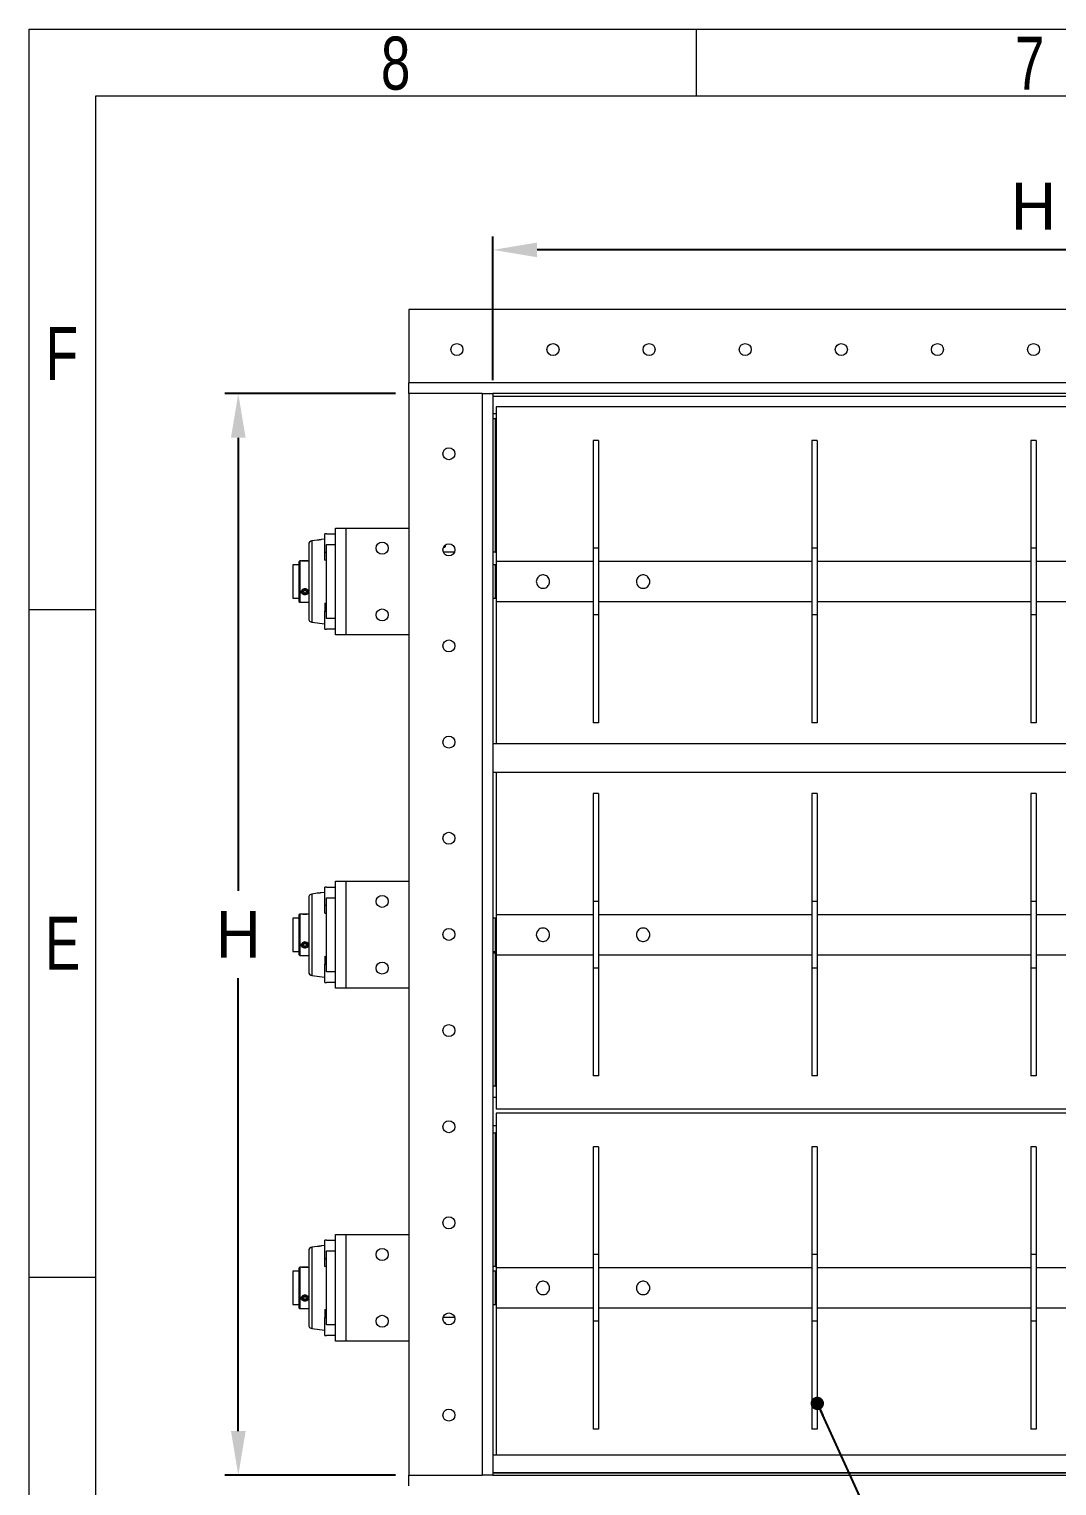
# Model space of a CAD drawing. Header units: millimetres. Extents: x -3124 to 13554, y -5049 to 691.
# Drawn here: x -3124 to -1584, y -1491 to 691 of the extents above; entities that cross this region are included whole.
import ezdxf

# ---------------------------------------------------------------- set-up
doc = ezdxf.new("R2010")
doc.units = ezdxf.units.MM
doc.header["$PDSIZE"] = -1
doc.layers.add('SHEET', color=179, linetype='Continuous')
doc.styles.add('SLDTEXTSTYLE0', font='TXT', dxfattribs={"width": 0.75})
doc.dimstyles.new('Copy of ISO-25', dxfattribs={"dimscale": 20, "dimtxt": 3.5, "dimasz": 3.302, "dimexe": 1, "dimexo": 1, "dimgap": 1.524, "dimtad": 1, "dimtih": 1, "dimtoh": 1, "dimlfac": 20, "dimzin": 0, "dimtxsty": 'Standard', "dimcen": 2.5, "dimazin": 0, "dimtfac": 1, "dimtmove": 0, "dimatfit": 3, "dimfxl": 1, "dimtzin": 0, "dimarcsym": 0})
doc.dimstyles.new('SLDDIMSTYLE1', dxfattribs={"dimtxt": 0.18, "dimasz": 3.302, "dimexe": 0, "dimexo": 0.0625, "dimgap": 0, "dimtad": 0, "dimtih": 1, "dimtoh": 1, "dimdec": 0, "dimrnd": 1e-09, "dimzin": 0, "dimdsep": 46, "dimtxsty": 'Standard', "dimsah": 1, "dimcen": 0.09, "dimadec": 0, "dimazin": 0, "dimtfac": 3.302, "dimtdec": 0, "dimtofl": 0, "dimtmove": 0, "dimatfit": 3, "dimfxl": 1, "dimfrac": 2, "dimtolj": 1, "dimtzin": 0, "dimarcsym": 0})

# ---------------------------------------------------------------- blocks, each defined once
blk = doc.blocks.new('*D1')
at = {"color": 0, "lineweight": -2, "transparency": 16777216}
for p, q in [((-2429.4, 165), (-2429.4, 380.3)), ((-809.4, 165), (-809.4, 380.3)), ((-875.4, 360.3), (-2363.3, 360.3))]:
    blk.add_line(p, q, dxfattribs=at)
at = {"color": 0, "transparency": 16777216}
for points in [[(-2363.3, 371.3), (-2363.3, 349.3), (-2429.4, 360.3)], [(-875.4, 371.3), (-875.4, 349.3), (-809.4, 360.3)]]:
    blk.add_solid(points, dxfattribs=at)
at = {"layer": 'Defpoints', "color": 0, "transparency": 16777216}
for p in [(-2429.4, 360.3), (-2429.4, 145), (-809.4, 145)]:
    blk.add_point(p, dxfattribs=at)
at = {"color": 0, "transparency": 16777216, "insert": (-1619.4, 425.8), "char_height": 70, "attachment_point": 5}
blk.add_mtext('H', dxfattribs=at)
blk = doc.blocks.new('*D2')
at = {"color": 0, "lineweight": -2, "transparency": 16777216}
for p, q in [((-2575.4, 145), (-2830.9, 145)), ((-2810.9, 79), (-2810.9, -599.5)), ((-2810.9, -1409), (-2810.9, -730.5)), ((-2575.4, -1475), (-2830.9, -1475))]:
    blk.add_line(p, q, dxfattribs=at)
at = {"color": 0, "transparency": 16777216}
for points in [[(-2821.9, 79), (-2799.9, 79), (-2810.9, 145)], [(-2821.9, -1409), (-2799.9, -1409), (-2810.9, -1475)]]:
    blk.add_solid(points, dxfattribs=at)
at = {"layer": 'Defpoints', "color": 0, "transparency": 16777216}
for p in [(-2810.9, 145), (-2555.4, 145), (-2555.4, -1475)]:
    blk.add_point(p, dxfattribs=at)
at = {"color": 0, "transparency": 16777216, "insert": (-2810.9, -665), "char_height": 70, "attachment_point": 5}
blk.add_mtext('H', dxfattribs=at)

msp = doc.modelspace()

# ---------------------------------------------------------------- linework, layer by layer
at = {"linetype": 'Continuous', "lineweight": 20}
for p, q in [((-3124.3055, -5049.049), (-3124.3055, 690.95077)), ((-3124.3055, 690.95077), (4875.69418, 690.95077)), ((-2124.30554, 590.95078), (-2124.30554, 690.95077)), ((-3024.30551, -4949.049), (-3024.30551, 590.95078)), ((-3024.30551, 590.95078), (4775.69418, 590.95078)), ((-683.36623, 271.00259), (-2555.36618, 271.00259)), ((-2555.36618, 271.00259), (-2555.36618, 161.00258)), ((-683.36623, 161.00258), (-2555.36618, 161.00258)), ((-2555.36618, 145.00267), (-2555.36618, 161.00258)), ((-2555.36618, 145.00267), (-2555.36618, -1474.9973)), ((-2445.36618, 145.00267), (-2555.36618, 145.00267)), ((-2445.36618, 145.00267), (-2445.36618, -1474.9973)), ((-2445.36618, 145.00267), (-2429.36618, 145.00267)), ((-809.36627, 145.00267), (-2429.36618, 145.00267)), ((-2429.36618, 145.00267), (-2429.36618, -1474.9973)), ((-2429.36618, 141.26605), (-809.36627, 141.26605)), ((-2429.36618, 115.00258), (-2424.36619, 115.00258)), ((-2424.36619, 125.00269), (-2424.36619, -106.49733)), ((-814.36627, 125.00269), (-2424.36619, 125.00269)), ((-2429.36618, 107.56058), (-2425.62958, 107.56058)), ((-2425.62958, -92.43946), (-2425.62958, 107.56058)), ((-2424.36619, 107.56058), (-2425.62958, 107.56058)), ((-2271.3662, 75.00262), (-2279.36618, 75.00262)), ((-2279.36618, 75.00262), (-2279.36618, -86.49735)), ((-2271.3662, 75.00262), (-2271.3662, -86.49735)), ((-1943.36623, 75.00262), (-1951.36619, 75.00262)), ((-1951.36619, 75.00262), (-1951.36619, -86.49735)), ((-1943.36623, 75.00262), (-1943.36623, -86.49735)), ((-1615.36623, 75.00262), (-1623.36619, 75.00262)), ((-1623.36619, 75.00262), (-1623.36619, -86.49735)), ((-1615.36623, 75.00262), (-1615.36623, -86.49735)), ((-2678.96617, -64.99736), (-2681.36618, -64.99736)), ((-2681.36618, -92.31107), (-2681.36618, -64.99736)), ((-2678.96617, -64.99736), (-2665.36617, -64.99736)), ((-2665.36617, -216.49734), (-2665.36617, -56.49738)), ((-2665.36617, -56.49738), (-2649.36618, -56.49738)), ((-2649.36618, -56.49738), (-2555.36618, -56.49738)), ((-2649.36618, -216.49734), (-2649.36618, -56.49738)), ((-2555.36618, -56.49738), (-2555.36618, -216.49734)), ((-2705.36618, -81.01516), (-2705.36618, -191.97945)), ((-2692.63323, -74.47164), (-2700.5406, -75.51269)), ((-2700.5406, -75.51269), (-2700.5406, -197.48203)), ((-2681.36618, -72.98832), (-2686.72127, -73.69332)), ((-2678.96617, -80.99739), (-2665.36617, -80.99739)), ((-2678.96617, -191.99733), (-2678.96617, -80.99739)), ((-2503.3171, -84.78038), (-2501.33018, -84.78038)), ((-2501.33018, -84.78038), (-2501.33018, -82.25708)), ((-2501.33018, -84.78038), (-2500.36618, -83.81634)), ((-2500.36618, -83.81634), (-2500.36618, -81.51405)), ((-2271.3662, -86.49735), (-2279.36618, -86.49735)), ((-2279.36618, -86.49735), (-2279.36618, -186.49737)), ((-2271.3662, -86.49735), (-2271.3662, -186.49737)), ((-1943.36623, -86.49735), (-1951.36619, -86.49735)), ((-1951.36619, -86.49735), (-1951.36619, -186.49737)), ((-1943.36623, -86.49735), (-1943.36623, -186.49737)), ((-1615.36623, -86.49735), (-1623.36619, -86.49735)), ((-1623.36619, -86.49735), (-1623.36619, -186.49737)), ((-1615.36623, -86.49735), (-1615.36623, -186.49737)), ((-2718.86617, -105.5973), (-2719.96617, -106.69737)), ((-2719.96617, -106.69737), (-2719.96617, -166.29736)), ((-2716.63742, -105.5973), (-2718.86617, -105.5973)), ((-2718.86617, -105.5973), (-2718.86617, -167.3973)), ((-2715.28958, -105.5973), (-2715.45397, -105.76169)), ((-2710.96617, -105.5973), (-2715.28958, -105.5973)), ((-2706.64278, -105.5973), (-2710.96617, -105.5973)), ((-2706.47857, -105.76157), (-2706.64278, -105.5973)), ((-2681.36618, -92.31107), (-2678.96617, -92.31107)), ((-2681.36618, -104.35192), (-2681.36618, -92.31107)), ((-2681.36618, -104.35192), (-2678.96617, -104.12113)), ((-2487.07462, -92.49739), (-2503.65774, -92.49739)), ((-2425.62958, -92.43946), (-2429.36618, -92.43946)), ((-2425.62958, -92.43946), (-2424.36619, -92.43946)), ((-2279.36618, -106.49733), (-2424.36619, -106.49733)), ((-2424.36619, -106.49733), (-2424.36619, -136.4973)), ((-1951.36619, -106.49733), (-2271.3662, -106.49733)), ((-1623.36619, -106.49733), (-1943.36623, -106.49733)), ((-1295.36619, -106.49733), (-1615.36623, -106.49733)), ((-2719.96617, -111.49733), (-2729.36617, -111.49733)), ((-2729.36617, -111.49733), (-2729.36617, -161.4974)), ((-2425.36619, -111.49733), (-2429.36618, -111.49733)), ((-2425.36619, -161.4974), (-2425.36619, -111.49733)), ((-2424.36619, -111.99741), (-2425.36619, -111.99741)), ((-2712.40956, -149.78234), (-2713.85293, -151.9473)), ((-2713.85293, -151.9473), (-2712.40956, -154.11238)), ((-2713.60709, -151.57859), (-2712.40956, -153.37495)), ((-2709.5228, -149.78234), (-2712.40956, -149.78234)), ((-2708.07943, -151.9473), (-2709.5228, -149.78234)), ((-2709.5228, -153.37495), (-2708.32525, -151.57859)), ((-2709.5228, -154.11238), (-2708.07943, -151.9473)), ((-2424.36619, -136.4973), (-2424.36619, -166.49739)), ((-2729.36617, -161.4974), (-2719.96617, -161.4974)), ((-2719.96617, -166.29736), (-2718.86617, -167.3973)), ((-2718.86617, -167.3973), (-2705.36618, -167.3973)), ((-2712.40956, -154.11238), (-2712.40956, -153.37495)), ((-2712.40956, -153.37495), (-2709.5228, -153.37495)), ((-2712.40956, -154.11238), (-2709.5228, -154.11238)), ((-2709.5228, -154.11238), (-2709.5228, -153.37495)), ((-2681.36618, -168.6428), (-2678.96617, -168.87359)), ((-2681.36618, -168.6428), (-2681.36618, -180.68366)), ((-2429.36618, -161.4974), (-2425.36619, -161.4974)), ((-2425.36619, -160.99731), (-2424.36619, -160.99731)), ((-2424.36619, -166.49739), (-2279.36618, -166.49739)), ((-2424.36619, -166.49739), (-2424.36619, -379.70236)), ((-2271.3662, -166.49739), (-1951.36619, -166.49739)), ((-1943.36623, -166.49739), (-1623.36619, -166.49739)), ((-1615.36623, -166.49739), (-1295.36619, -166.49739)), ((-3024.30551, -179.04919), (-3124.3055, -179.04919)), ((-2681.36618, -180.68366), (-2678.96617, -180.68366)), ((-2681.36618, -207.99736), (-2681.36618, -180.68366)), ((-2665.36617, -191.99733), (-2678.96617, -191.99733)), ((-2271.3662, -186.49737), (-2279.36618, -186.49737)), ((-2279.36618, -186.49737), (-2279.36618, -347.99734)), ((-2271.3662, -186.49737), (-2271.3662, -347.99734)), ((-1943.36623, -186.49737), (-1951.36619, -186.49737)), ((-1951.36619, -186.49737), (-1951.36619, -347.99734)), ((-1943.36623, -186.49737), (-1943.36623, -347.99734)), ((-1615.36623, -186.49737), (-1623.36619, -186.49737)), ((-1623.36619, -186.49737), (-1623.36619, -347.99734)), ((-1615.36623, -186.49737), (-1615.36623, -347.99734)), ((-2700.5406, -197.48203), (-2681.36618, -200.00641)), ((-2681.36618, -207.99736), (-2678.96617, -207.99736)), ((-2665.36617, -207.99736), (-2678.96617, -207.99736)), ((-2649.36618, -216.49734), (-2665.36617, -216.49734)), ((-2555.36618, -216.49734), (-2649.36618, -216.49734)), ((-2271.3662, -347.99734), (-2279.36618, -347.99734)), ((-1943.36623, -347.99734), (-1951.36619, -347.99734)), ((-1615.36623, -347.99734), (-1623.36619, -347.99734)), ((-809.36627, -379.70236), (-2429.36618, -379.70236)), ((-2429.36618, -421.80243), (-809.36627, -421.80243)), ((-2424.36619, -421.80243), (-2424.36619, -635.49736)), ((-2271.3662, -453.99729), (-2279.36618, -453.99729)), ((-2279.36618, -453.99729), (-2279.36618, -615.49738)), ((-2271.3662, -453.99729), (-2271.3662, -615.49738)), ((-1943.36623, -453.99729), (-1951.36619, -453.99729)), ((-1951.36619, -453.99729), (-1951.36619, -615.49738)), ((-1943.36623, -453.99729), (-1943.36623, -615.49738)), ((-1615.36623, -453.99729), (-1623.36619, -453.99729)), ((-1623.36619, -453.99729), (-1623.36619, -615.49738)), ((-1615.36623, -453.99729), (-1615.36623, -615.49738)), ((-2665.36617, -585.49729), (-2649.36618, -585.49729)), ((-2665.36617, -745.49731), (-2665.36617, -585.49729)), ((-2649.36618, -585.49729), (-2555.36618, -585.49729)), ((-2649.36618, -745.49731), (-2649.36618, -585.49729)), ((-2555.36618, -585.49729), (-2555.36618, -745.49731)), ((-2705.36618, -610.01518), (-2705.36618, -720.97947)), ((-2692.63323, -603.47166), (-2700.5406, -604.51272)), ((-2700.5406, -604.51272), (-2700.5406, -726.48199)), ((-2681.36618, -601.98834), (-2686.72127, -602.69334)), ((-2678.96617, -593.99739), (-2681.36618, -593.99739)), ((-2681.36618, -621.31109), (-2681.36618, -593.99739)), ((-2678.96617, -593.99739), (-2665.36617, -593.99739)), ((-2678.96617, -609.9973), (-2665.36617, -609.9973)), ((-2678.96617, -720.99735), (-2678.96617, -609.9973)), ((-2681.36618, -621.31109), (-2678.96617, -621.31109)), ((-2681.36618, -633.35183), (-2681.36618, -621.31109)), ((-2271.3662, -615.49738), (-2279.36618, -615.49738)), ((-2279.36618, -615.49738), (-2279.36618, -715.49734)), ((-2271.3662, -615.49738), (-2271.3662, -715.49734)), ((-1943.36623, -615.49738), (-1951.36619, -615.49738)), ((-1951.36619, -615.49738), (-1951.36619, -715.49734)), ((-1943.36623, -615.49738), (-1943.36623, -715.49734)), ((-1615.36623, -615.49738), (-1623.36619, -615.49738)), ((-1623.36619, -615.49738), (-1623.36619, -715.49734)), ((-1615.36623, -615.49738), (-1615.36623, -715.49734)), ((-2719.96617, -640.49735), (-2729.36617, -640.49735)), ((-2729.36617, -640.49735), (-2729.36617, -690.49736)), ((-2718.86617, -634.59733), (-2719.96617, -635.69739)), ((-2719.96617, -635.69739), (-2719.96617, -695.29732)), ((-2716.63742, -634.59733), (-2718.86617, -634.59733)), ((-2718.86617, -634.59733), (-2718.86617, -696.39733)), ((-2715.28958, -634.59733), (-2715.45397, -634.76172)), ((-2710.96617, -634.59733), (-2715.28958, -634.59733)), ((-2706.64278, -634.59733), (-2710.96617, -634.59733)), ((-2706.47857, -634.7616), (-2706.64278, -634.59733)), ((-2681.36618, -633.35183), (-2678.96617, -633.12104)), ((-2425.36619, -640.49735), (-2429.36618, -640.49735)), ((-2425.36619, -690.49736), (-2425.36619, -640.49735)), ((-2424.36619, -640.99731), (-2425.36619, -640.99731)), ((-2279.36618, -635.49736), (-2424.36619, -635.49736)), ((-2424.36619, -635.49736), (-2424.36619, -665.49733)), ((-1951.36619, -635.49736), (-2271.3662, -635.49736)), ((-1623.36619, -635.49736), (-1943.36623, -635.49736)), ((-1295.36619, -635.49736), (-1615.36623, -635.49736)), ((-2424.36619, -665.49733), (-2424.36619, -695.49736)), ((-2729.36617, -690.49736), (-2719.96617, -690.49736)), ((-2719.96617, -695.29732), (-2718.86617, -696.39733)), ((-2718.86617, -696.39733), (-2705.36618, -696.39733)), ((-2712.40956, -678.78225), (-2713.85293, -680.94733)), ((-2713.85293, -680.94733), (-2712.40956, -683.11241)), ((-2713.60709, -680.57861), (-2712.40956, -682.37492)), ((-2709.5228, -678.78225), (-2712.40956, -678.78225)), ((-2712.40956, -683.11241), (-2712.40956, -682.37492)), ((-2712.40956, -682.37492), (-2709.5228, -682.37492)), ((-2712.40956, -683.11241), (-2709.5228, -683.11241)), ((-2708.07943, -680.94733), (-2709.5228, -678.78225)), ((-2709.5228, -682.37492), (-2708.32525, -680.57861)), ((-2709.5228, -683.11241), (-2708.07943, -680.94733)), ((-2709.5228, -683.11241), (-2709.5228, -682.37492)), ((-2681.36618, -697.64277), (-2678.96617, -697.87361)), ((-2681.36618, -697.64277), (-2681.36618, -709.68362)), ((-2429.36618, -690.49736), (-2425.36619, -690.49736)), ((-2429.36618, -692.4394), (-2425.62958, -692.4394)), ((-2425.62958, -892.43938), (-2425.62958, -692.4394)), ((-2424.36619, -692.4394), (-2425.62958, -692.4394)), ((-2425.36619, -689.99734), (-2424.36619, -689.99734)), ((-2424.36619, -695.49736), (-2279.36618, -695.49736)), ((-2424.36619, -695.49736), (-2424.36619, -926.99732)), ((-2271.3662, -695.49736), (-1951.36619, -695.49736)), ((-1943.36623, -695.49736), (-1623.36619, -695.49736)), ((-1615.36623, -695.49736), (-1295.36619, -695.49736)), ((-2681.36618, -736.99733), (-2681.36618, -709.68362)), ((-2681.36618, -709.68362), (-2678.96617, -709.68362)), ((-2271.3662, -715.49734), (-2279.36618, -715.49734)), ((-2279.36618, -715.49734), (-2279.36618, -876.99731)), ((-2271.3662, -715.49734), (-2271.3662, -876.99731)), ((-1943.36623, -715.49734), (-1951.36619, -715.49734)), ((-1951.36619, -715.49734), (-1951.36619, -876.99731)), ((-1943.36623, -715.49734), (-1943.36623, -876.99731)), ((-1615.36623, -715.49734), (-1623.36619, -715.49734)), ((-1623.36619, -715.49734), (-1623.36619, -876.99731)), ((-1615.36623, -715.49734), (-1615.36623, -876.99731)), ((-2700.5406, -726.48199), (-2681.36618, -729.00637)), ((-2681.36618, -736.99733), (-2678.96617, -736.99733)), ((-2665.36617, -720.99735), (-2678.96617, -720.99735)), ((-2665.36617, -736.99733), (-2678.96617, -736.99733)), ((-2649.36618, -745.49731), (-2665.36617, -745.49731)), ((-2555.36618, -745.49731), (-2649.36618, -745.49731)), ((-2425.62958, -892.43938), (-2429.36618, -892.43938)), ((-2425.62958, -892.43938), (-2424.36619, -892.43938)), ((-2271.3662, -876.99731), (-2279.36618, -876.99731)), ((-1943.36623, -876.99731), (-1951.36619, -876.99731)), ((-1615.36623, -876.99731), (-1623.36619, -876.99731)), ((-2424.36619, -909.0689), (-2429.36618, -909.0689)), ((-814.36627, -926.99732), (-2424.36619, -926.99732)), ((-814.36627, -932.9973), (-2424.36619, -932.9973)), ((-2424.36619, -932.9973), (-2424.36619, -1164.49732)), ((-2429.36618, -951.16891), (-2424.36619, -951.16891)), ((-2429.36618, -962.43937), (-2425.62958, -962.43937)), ((-2425.62958, -1162.43938), (-2425.62958, -962.43937)), ((-2424.36619, -962.43937), (-2425.62958, -962.43937)), ((-2271.3662, -982.99731), (-2279.36618, -982.99731)), ((-2279.36618, -982.99731), (-2279.36618, -1144.49734)), ((-2271.3662, -982.99731), (-2271.3662, -1144.49734)), ((-1943.36623, -982.99731), (-1951.36619, -982.99731)), ((-1951.36619, -982.99731), (-1951.36619, -1144.49734)), ((-1943.36623, -982.99731), (-1943.36623, -1144.49734)), ((-1615.36623, -982.99731), (-1623.36619, -982.99731)), ((-1623.36619, -982.99731), (-1623.36619, -1144.49734)), ((-1615.36623, -982.99731), (-1615.36623, -1144.49734)), ((-2692.63323, -1132.47163), (-2700.5406, -1133.51262)), ((-2700.5406, -1133.51262), (-2700.5406, -1255.48199)), ((-2681.36618, -1130.9883), (-2686.72127, -1131.69331)), ((-2678.96617, -1122.99729), (-2681.36618, -1122.99729)), ((-2681.36618, -1150.311), (-2681.36618, -1122.99729)), ((-2678.96617, -1122.99729), (-2665.36617, -1122.99729)), ((-2665.36617, -1114.49731), (-2649.36618, -1114.49731)), ((-2665.36617, -1274.4973), (-2665.36617, -1114.49731)), ((-2649.36618, -1114.49731), (-2555.36618, -1114.49731)), ((-2649.36618, -1274.4973), (-2649.36618, -1114.49731)), ((-2555.36618, -1114.49731), (-2555.36618, -1274.4973)), ((-2705.36618, -1139.01514), (-2705.36618, -1249.97947)), ((-2681.36618, -1150.311), (-2678.96617, -1150.311)), ((-2681.36618, -1162.35185), (-2681.36618, -1150.311)), ((-2678.96617, -1138.99732), (-2665.36617, -1138.99732)), ((-2678.96617, -1249.99732), (-2678.96617, -1138.99732)), ((-2271.3662, -1144.49734), (-2279.36618, -1144.49734)), ((-2279.36618, -1144.49734), (-2279.36618, -1244.4973)), ((-2271.3662, -1144.49734), (-2271.3662, -1244.4973)), ((-1943.36623, -1144.49734), (-1951.36619, -1144.49734)), ((-1951.36619, -1144.49734), (-1951.36619, -1244.4973)), ((-1943.36623, -1144.49734), (-1943.36623, -1244.4973)), ((-1615.36623, -1144.49734), (-1623.36619, -1144.49734)), ((-1623.36619, -1144.49734), (-1623.36619, -1244.4973)), ((-1615.36623, -1144.49734), (-1615.36623, -1244.4973)), ((-2719.96617, -1169.49731), (-2729.36617, -1169.49731)), ((-2729.36617, -1169.49731), (-2729.36617, -1219.49732)), ((-2718.86617, -1163.59732), (-2719.96617, -1164.69732)), ((-2719.96617, -1164.69732), (-2719.96617, -1224.29732)), ((-2716.63742, -1163.59732), (-2718.86617, -1163.59732)), ((-2718.86617, -1163.59732), (-2718.86617, -1225.39732)), ((-2715.28958, -1163.59732), (-2715.45397, -1163.76171)), ((-2710.96617, -1163.59732), (-2715.28958, -1163.59732)), ((-2706.64278, -1163.59732), (-2710.96617, -1163.59732)), ((-2706.47857, -1163.76153), (-2706.64278, -1163.59732)), ((-2681.36618, -1162.35185), (-2678.96617, -1162.12103)), ((-2425.62958, -1162.43938), (-2429.36618, -1162.43938)), ((-2425.36619, -1169.49731), (-2429.36618, -1169.49731)), ((-2425.62958, -1162.43938), (-2424.36619, -1162.43938)), ((-2425.36619, -1219.49732), (-2425.36619, -1169.49731)), ((-2424.36619, -1169.99731), (-2425.36619, -1169.99731)), ((-2279.36618, -1164.49732), (-2424.36619, -1164.49732)), ((-2424.36619, -1164.49732), (-2424.36619, -1194.49732)), ((-1951.36619, -1164.49732), (-2271.3662, -1164.49732)), ((-1623.36619, -1164.49732), (-1943.36623, -1164.49732)), ((-1295.36619, -1164.49732), (-1615.36623, -1164.49732)), ((-3024.30551, -1179.04915), (-3124.3055, -1179.04915)), ((-2424.36619, -1194.49732), (-2424.36619, -1224.49732)), ((-2729.36617, -1219.49732), (-2719.96617, -1219.49732)), ((-2712.40956, -1207.78224), (-2713.85293, -1209.94732)), ((-2713.85293, -1209.94732), (-2712.40956, -1212.11237)), ((-2713.60709, -1209.57858), (-2712.40956, -1211.37488)), ((-2709.5228, -1207.78224), (-2712.40956, -1207.78224)), ((-2712.40956, -1212.11237), (-2712.40956, -1211.37488)), ((-2712.40956, -1211.37488), (-2709.5228, -1211.37488)), ((-2712.40956, -1212.11237), (-2709.5228, -1212.11237)), ((-2708.07943, -1209.94732), (-2709.5228, -1207.78224)), ((-2709.5228, -1211.37488), (-2708.32525, -1209.57858)), ((-2709.5228, -1212.11237), (-2708.07943, -1209.94732)), ((-2709.5228, -1212.11237), (-2709.5228, -1211.37488)), ((-2429.36618, -1219.49732), (-2425.36619, -1219.49732)), ((-2425.36619, -1218.9973), (-2424.36619, -1218.9973)), ((-2719.96617, -1224.29732), (-2718.86617, -1225.39732)), ((-2718.86617, -1225.39732), (-2705.36618, -1225.39732)), ((-2681.36618, -1226.64276), (-2678.96617, -1226.87361)), ((-2681.36618, -1226.64276), (-2681.36618, -1238.68361)), ((-2681.36618, -1265.99732), (-2681.36618, -1238.68361)), ((-2681.36618, -1238.68361), (-2678.96617, -1238.68361)), ((-2504.01199, -1238.49732), (-2486.72038, -1238.49732)), ((-2424.36619, -1224.49732), (-2279.36618, -1224.49732)), ((-2424.36619, -1224.49732), (-2424.36619, -1444.9973)), ((-2271.3662, -1224.49732), (-1951.36619, -1224.49732)), ((-1943.36623, -1224.49732), (-1623.36619, -1224.49732)), ((-1615.36623, -1224.49732), (-1295.36619, -1224.49732)), ((-2700.5406, -1255.48199), (-2681.36618, -1258.00633)), ((-2665.36617, -1249.99732), (-2678.96617, -1249.99732)), ((-2501.33018, -1246.2143), (-2502.69988, -1246.2143)), ((-2500.36618, -1247.17829), (-2501.33018, -1246.2143)), ((-2501.33018, -1247.73756), (-2501.33018, -1246.2143)), ((-2500.36618, -1248.48062), (-2500.36618, -1247.17829)), ((-2271.3662, -1244.4973), (-2279.36618, -1244.4973)), ((-2279.36618, -1244.4973), (-2279.36618, -1405.9973)), ((-2271.3662, -1244.4973), (-2271.3662, -1405.9973)), ((-1943.36623, -1244.4973), (-1951.36619, -1244.4973)), ((-1951.36619, -1244.4973), (-1951.36619, -1405.9973)), ((-1943.36623, -1244.4973), (-1943.36623, -1405.9973)), ((-1615.36623, -1244.4973), (-1623.36619, -1244.4973)), ((-1623.36619, -1244.4973), (-1623.36619, -1405.9973)), ((-1615.36623, -1244.4973), (-1615.36623, -1405.9973)), ((-2681.36618, -1265.99732), (-2678.96617, -1265.99732)), ((-2665.36617, -1265.99732), (-2678.96617, -1265.99732)), ((-2649.36618, -1274.4973), (-2665.36617, -1274.4973)), ((-2555.36618, -1274.4973), (-2649.36618, -1274.4973)), ((-2271.3662, -1405.9973), (-2279.36618, -1405.9973)), ((-1943.36623, -1405.9973), (-1951.36619, -1405.9973)), ((-1615.36623, -1405.9973), (-1623.36619, -1405.9973)), ((-809.36627, -1444.9973), (-2429.36618, -1444.9973)), ((-2555.36618, -1490.9973), (-2555.36618, -1474.9973)), ((-2555.36618, -1474.9973), (-2445.36618, -1474.9973)), ((-2429.36618, -1474.9973), (-2445.36618, -1474.9973)), ((-809.36627, -1471.2607), (-2429.36618, -1471.2607)), ((-809.36627, -1471.9973), (-2429.36618, -1471.9973)), ((-2429.36618, -1474.9973), (-809.36627, -1474.9973))]:
    msp.add_line(p, q, dxfattribs=at)
at = {"linetype": 'Continuous', "lineweight": 20, "flags": 128}
for points in [[(-2710.96617, -147.27895), (-2712.31516, -147.43952), (-2713.5641, -147.90933), (-2714.62035, -148.65355), (-2715.4056, -149.61688), (-2715.86159, -150.72803), (-2715.95451, -151.90451), (-2715.67748, -153.05917), (-2715.05102, -154.10618), (-2714.12161, -154.96795), (-2712.95819, -155.58068), (-2711.647, -155.89885), (-2710.28534, -155.89885), (-2708.97417, -155.58068), (-2707.81073, -154.96795), (-2706.88133, -154.10618), (-2706.25487, -153.05917), (-2705.97783, -151.90451), (-2706.07075, -150.72803), (-2706.52674, -149.61688), (-2707.31199, -148.65355), (-2708.36826, -147.90933), (-2709.6172, -147.43952), (-2710.96617, -147.27895)], [(-2710.96617, -155.69155), (-2712.18422, -155.53991), (-2713.30358, -155.09717), (-2714.23358, -154.39932), (-2714.89888, -153.50275), (-2715.24557, -152.48017), (-2715.24557, -151.41456), (-2714.89888, -150.39198), (-2714.23358, -149.49541), (-2713.30358, -148.79756), (-2712.18422, -148.35481), (-2710.96617, -148.20318), (-2709.74813, -148.35481), (-2708.62877, -148.79756), (-2707.69876, -149.49541), (-2707.03347, -150.39198), (-2706.68678, -151.41456), (-2706.68678, -152.48017), (-2707.03347, -153.50275), (-2707.69876, -154.39932), (-2708.62877, -155.09717), (-2709.74813, -155.53991), (-2710.96617, -155.69155)], [(-2710.96617, -676.27891), (-2712.31516, -676.43949), (-2713.5641, -676.90929), (-2714.62035, -677.65351), (-2715.4056, -678.6169), (-2715.86159, -679.72805), (-2715.95451, -680.90453), (-2715.67748, -682.05913), (-2715.05102, -683.10615), (-2714.12161, -683.96797), (-2712.95819, -684.58071), (-2711.647, -684.89882), (-2710.28534, -684.89882), (-2708.97417, -684.58071), (-2707.81073, -683.96797), (-2706.88133, -683.10615), (-2706.25487, -682.05913), (-2705.97783, -680.90453), (-2706.07075, -679.72805), (-2706.52674, -678.6169), (-2707.31199, -677.65351), (-2708.36826, -676.90929), (-2709.6172, -676.43949), (-2710.96617, -676.27891)], [(-2710.96617, -684.69151), (-2712.18422, -684.53982), (-2713.30358, -684.09713), (-2714.23358, -683.39922), (-2714.89888, -682.50271), (-2715.24557, -681.48019), (-2715.24557, -680.41446), (-2714.89888, -679.39194), (-2714.23358, -678.49543), (-2713.30358, -677.79752), (-2712.18422, -677.35484), (-2710.96617, -677.20314), (-2709.74813, -677.35484), (-2708.62877, -677.79752), (-2707.69876, -678.49543), (-2707.03347, -679.39194), (-2706.68678, -680.41446), (-2706.68678, -681.48019), (-2707.03347, -682.50271), (-2707.69876, -683.39922), (-2708.62877, -684.09713), (-2709.74813, -684.53982), (-2710.96617, -684.69151)], [(-2710.96617, -1205.27888), (-2712.31516, -1205.43945), (-2713.5641, -1205.90928), (-2714.62035, -1206.65348), (-2715.4056, -1207.61687), (-2715.86159, -1208.72802), (-2715.95451, -1209.90452), (-2715.67748, -1211.05909), (-2715.05102, -1212.10611), (-2714.12161, -1212.96793), (-2712.95819, -1213.58067), (-2711.647, -1213.89881), (-2710.28534, -1213.89881), (-2708.97417, -1213.58067), (-2707.81073, -1212.96793), (-2706.88133, -1212.10611), (-2706.25487, -1211.05909), (-2705.97783, -1209.90452), (-2706.07075, -1208.72802), (-2706.52674, -1207.61687), (-2707.31199, -1206.65348), (-2708.36826, -1205.90928), (-2709.6172, -1205.43945), (-2710.96617, -1205.27888)], [(-2710.96617, -1213.69147), (-2712.18422, -1213.53981), (-2713.30358, -1213.09713), (-2714.23358, -1212.39922), (-2714.89888, -1211.5027), (-2715.24557, -1210.48016), (-2715.24557, -1209.41445), (-2714.89888, -1208.39194), (-2714.23358, -1207.49539), (-2713.30358, -1206.79751), (-2712.18422, -1206.3548), (-2710.96617, -1206.20313), (-2709.74813, -1206.3548), (-2708.62877, -1206.79751), (-2707.69876, -1207.49539), (-2707.03347, -1208.39194), (-2706.68678, -1209.41445), (-2706.68678, -1210.48016), (-2707.03347, -1211.5027), (-2707.69876, -1212.39922), (-2708.62877, -1213.09713), (-2709.74813, -1213.53981), (-2710.96617, -1213.69147)]]:
    msp.add_lwpolyline(points, dxfattribs=at)
at = {"linetype": 'Continuous', "lineweight": 20}
for centre in [(-2483.36618, 211.00263), (-2339.36619, 211.00263), (-2195.3662, 211.00263), (-2051.3662, 211.00263), (-1907.36621, 211.00263), (-1763.36621, 211.00263), (-1619.36622, 211.00263), (-2495.36618, 55.00264), (-2595.36618, -86.49736), (-2495.36618, -88.99736), (-2595.36618, -186.49735), (-2495.36618, -232.99735), (-2495.36618, -376.99735), (-2495.36618, -520.99734), (-2595.36618, -615.49734), (-2495.36618, -664.99734), (-2595.36618, -715.49733), (-2495.36618, -808.99733), (-2495.36618, -952.99732), (-2495.36618, -1096.99732), (-2595.36618, -1144.49732), (-2595.36618, -1244.49731), (-2495.36618, -1240.99731), (-2495.36618, -1384.99731)]:
    msp.add_circle(centre, 9, dxfattribs=at)
for centre, start, end in [((-2699.81618, -81.0152), 97.5, 180), ((-2699.81618, -191.97951), 180, 262.5), ((-2699.81618, -610.01518), 97.5, 180), ((-2699.81618, -720.97949), 180, 262.5), ((-2699.81618, -1139.01516), 97.5, 180), ((-2699.81618, -1249.97947), 180, 262.5)]:
    msp.add_arc(centre, 5.55, start, end, dxfattribs=at)
for points, knots in [([(-2692.2071, -74.4348), (-2692.30305, -74.44324), (-2692.55714, -74.46557), (-2692.60404, -74.46931), (-2692.63323, -74.47164)], [0, 0, 0, 0, 0.3775967496, 1, 1, 1, 1]), ([(-2687.1113, -73.76389), (-2687.2637, -73.78976), (-2687.61263, -73.84898), (-2688.40564, -73.97485), (-2689.39125, -74.11677), (-2690.42745, -74.24903), (-2691.37837, -74.35513), (-2691.94082, -74.41003), (-2692.16789, -74.43116), (-2692.2071, -74.4348)], [0, 0, 0, 0, 0.1265922229, 0.2898309385, 0.4566865944, 0.6261496905, 0.7962788705, 0.9648269077, 1, 1, 1, 1]), ([(-2686.72105, -73.69499), (-2686.72006, -73.69488), (-2686.71773, -73.69461), (-2686.96753, -73.73858), (-2687.1113, -73.76389)], [0, 0, 0, 0, 0.4244806157, 1, 1, 1, 1]), ([(-2706.74908, -105.79579), (-2707.16048, -105.84037), (-2708.05263, -105.93706), (-2709.83047, -106.04279), (-2711.8307, -106.0521), (-2713.77714, -105.94837), (-2715.39869, -105.77786), (-2716.35681, -105.64167), (-2716.73582, -105.5847), (-2716.6392, -105.59789), (-2716.63742, -105.59814)], [0, 0, 0, 0, 0.12277590265, 0.26624934049, 0.41696333086, 0.57037805888, 0.72198785579, 0.86594222722, 0.99753034112, 1, 1, 1, 1]), ([(-2705.3556, -105.60755), (-2705.35223, -105.607), (-2705.34368, -105.6056), (-2705.8756, -105.68792), (-2706.48337, -105.76297), (-2706.74908, -105.79579)], [0, 0, 0, 0, 0.2682744551, 0.6800916411, 1, 1, 1, 1]), ([(-2364.36619, -136.4973), (-2364.26164, -135.40625), (-2364.05268, -133.22545), (-2362.43071, -130.3027), (-2359.99931, -128.00197), (-2356.86977, -126.61474), (-2353.4885, -126.3545), (-2350.29455, -127.17621), (-2347.53125, -128.95212), (-2345.4314, -131.58829), (-2344.31169, -134.82728), (-2344.33152, -138.20007), (-2345.4041, -141.31238), (-2347.41342, -143.93904), (-2350.23493, -145.8185), (-2353.55281, -146.65398), (-2356.88232, -146.35515), (-2359.88795, -145.04495), (-2362.33998, -142.82266), (-2364.03977, -139.85816), (-2364.25906, -137.6003), (-2364.36619, -136.4973)], [0, 0, 0, 0, 0.0517211637, 0.1033801393, 0.1566622149, 0.2114482963, 0.2643664796, 0.3148859854, 0.3662419164, 0.420272394, 0.4748115382, 0.5269789343, 0.5776535712, 0.6296803456, 0.6840610362, 0.7382979868, 0.7897493374, 0.8402506318, 0.8929656677, 0.9477124122, 1, 1, 1, 1]), ([(-2214.36619, -136.4973), (-2214.26164, -135.40625), (-2214.05268, -133.22545), (-2212.43073, -130.3027), (-2209.99932, -128.00196), (-2206.86977, -126.61475), (-2203.4885, -126.35451), (-2200.29455, -127.1762), (-2197.53126, -128.95213), (-2195.43138, -131.58827), (-2194.3117, -134.82728), (-2194.33152, -138.20007), (-2195.4041, -141.31239), (-2197.41344, -143.93903), (-2200.23493, -145.8185), (-2203.55281, -146.65398), (-2206.88232, -146.35515), (-2209.88795, -145.04495), (-2212.33997, -142.82266), (-2214.03979, -139.85816), (-2214.25907, -137.6003), (-2214.36619, -136.4973)], [0, 0, 0, 0, 0.0517211578, 0.1033800174, 0.156662087, 0.2114485915, 0.2643662971, 0.3148860256, 0.3662417539, 0.4202725159, 0.4748115773, 0.5269789674, 0.5776535985, 0.6296805087, 0.6840609984, 0.7382979428, 0.7897492876, 0.8402505761, 0.8929656061, 0.9477124571, 1, 1, 1, 1]), ([(-2705.36369, -152.66947), (-2705.51914, -153.12944), (-2705.82689, -154.04004), (-2706.94608, -155.12546), (-2708.44909, -155.91458), (-2710.31855, -156.31085), (-2712.33573, -156.22413), (-2714.22542, -155.61869), (-2715.70182, -154.54414), (-2716.55262, -153.14666), (-2716.72668, -151.64482), (-2716.31642, -150.21043), (-2715.40886, -148.92758), (-2714.04118, -147.88438), (-2712.27722, -147.22898), (-2710.28302, -147.12439), (-2708.31176, -147.64962), (-2706.68387, -148.74309), (-2705.61066, -150.11452), (-2705.43915, -151.08722), (-2705.36618, -151.5011)], [0, 0, 0, 0, 0.0513540164, 0.1016647002, 0.156054016, 0.214613325, 0.2757468893, 0.3375088919, 0.3980270589, 0.4548281385, 0.5066172063, 0.5554248281, 0.6048781422, 0.6577767191, 0.7150321863, 0.7755239283, 0.8372674834, 0.8984583861, 0.9567945757, 1, 1, 1, 1]), ([(-2692.2071, -603.43471), (-2692.30305, -603.44319), (-2692.55714, -603.46565), (-2692.60404, -603.46936), (-2692.63323, -603.47166)], [0, 0, 0, 0, 0.377598459, 1, 1, 1, 1]), ([(-2687.1113, -602.7638), (-2687.2637, -602.78965), (-2687.61263, -602.84885), (-2688.40563, -602.97492), (-2689.39125, -603.11678), (-2690.42745, -603.24907), (-2691.37837, -603.35508), (-2691.94081, -603.41023), (-2692.16789, -603.4311), (-2692.2071, -603.43471)], [0, 0, 0, 0, 0.1265920296, 0.2898330438, 0.4566884449, 0.6261512821, 0.7962802022, 0.9648279819, 1, 1, 1, 1]), ([(-2686.72105, -602.69501), (-2686.72006, -602.69491), (-2686.71773, -602.69465), (-2686.96753, -602.73854), (-2687.1113, -602.7638)], [0, 0, 0, 0, 0.42448266, 1, 1, 1, 1]), ([(-2706.74908, -634.79581), (-2707.16048, -634.84033), (-2708.05263, -634.93688), (-2709.83046, -635.04293), (-2711.83069, -635.05186), (-2713.77715, -634.9486), (-2715.39868, -634.77733), (-2716.35682, -634.64287), (-2716.73581, -634.58251), (-2716.6392, -634.59788), (-2716.63742, -634.59816)], [0, 0, 0, 0, 0.1227752124, 0.2662491559, 0.4169631303, 0.5703774496, 0.7219879762, 0.8659417375, 0.9975301263, 1, 1, 1, 1]), ([(-2705.3556, -634.60746), (-2705.35223, -634.60691), (-2705.34368, -634.60551), (-2705.8756, -634.68778), (-2706.48337, -634.76295), (-2706.74908, -634.79581)], [0, 0, 0, 0, 0.2682738181, 0.6800900265, 1, 1, 1, 1]), ([(-2705.36369, -681.66944), (-2705.51915, -682.12938), (-2705.82693, -683.03994), (-2706.94604, -684.12549), (-2708.44908, -684.91461), (-2710.31856, -685.3108), (-2712.33572, -685.22408), (-2714.22545, -684.61874), (-2715.70179, -683.54409), (-2716.55263, -682.14668), (-2716.72668, -680.64484), (-2716.31641, -679.21045), (-2715.40888, -677.92754), (-2714.04118, -676.88435), (-2712.27722, -676.22895), (-2710.283, -676.12433), (-2708.31181, -676.64969), (-2706.68379, -677.74297), (-2705.61069, -679.11453), (-2705.43916, -680.08721), (-2705.36618, -680.50107)], [0, 0, 0, 0, 0.0513525502, 0.1016655089, 0.1560547887, 0.2146136821, 0.2757472059, 0.3375086222, 0.3980277369, 0.4548274295, 0.506616463, 0.5554240525, 0.6048787218, 0.6577772636, 0.715032693, 0.775524395, 0.8372683768, 0.8984572734, 0.9567961688, 1, 1, 1, 1]), ([(-2364.36619, -665.49733), (-2364.26164, -664.40627), (-2364.05267, -662.22546), (-2362.43073, -659.30268), (-2359.99933, -657.00191), (-2356.86975, -655.61481), (-2353.48851, -655.35444), (-2350.29455, -656.17618), (-2347.53122, -657.95208), (-2345.43144, -660.58829), (-2344.31168, -663.82726), (-2344.33153, -667.20005), (-2345.40408, -670.31239), (-2347.41342, -672.93906), (-2350.23492, -674.81854), (-2353.55282, -675.65393), (-2356.8823, -675.3551), (-2359.88799, -674.04499), (-2362.33996, -671.82262), (-2364.03976, -668.85814), (-2364.25906, -666.6003), (-2364.36619, -665.49733)], [0, 0, 0, 0, 0.0517211461, 0.1033809316, 0.1566629891, 0.2114486727, 0.26436691, 0.3148863987, 0.3662423121, 0.4202735023, 0.4748117377, 0.5269791159, 0.5776546261, 0.6296813827, 0.6840620548, 0.738298758, 0.7897500911, 0.8402509941, 0.8929666363, 0.9477133621, 1, 1, 1, 1]), ([(-2214.36619, -665.49733), (-2214.26164, -664.40627), (-2214.05267, -662.22546), (-2212.43075, -659.30267), (-2209.99934, -657.00191), (-2206.86975, -655.61481), (-2203.48851, -655.35444), (-2200.29456, -656.17617), (-2197.53124, -657.9521), (-2195.43141, -660.58828), (-2194.31169, -663.82726), (-2194.33153, -667.20005), (-2195.40408, -670.3124), (-2197.41344, -672.93905), (-2200.23492, -674.81854), (-2203.55282, -675.65393), (-2206.8823, -675.3551), (-2209.88799, -674.04499), (-2212.33995, -671.82261), (-2214.03978, -668.85815), (-2214.25907, -666.6003), (-2214.36619, -665.49733)], [0, 0, 0, 0, 0.0517211402, 0.1033808098, 0.1566628612, 0.2114489678, 0.2643667276, 0.3148864389, 0.3662421496, 0.4202736242, 0.4748117768, 0.5269791491, 0.5776546534, 0.6296815458, 0.684062017, 0.7382987141, 0.7897500413, 0.8402509385, 0.8929665746, 0.9477134069, 1, 1, 1, 1]), ([(-2692.2071, -1132.43473), (-2692.30305, -1132.44319), (-2692.55714, -1132.46559), (-2692.60404, -1132.46931), (-2692.63323, -1132.47163)], [0, 0, 0, 0, 0.3775976032, 1, 1, 1, 1]), ([(-2687.1113, -1131.76382), (-2687.2637, -1131.78969), (-2687.61263, -1131.84891), (-2688.40564, -1131.97476), (-2689.39124, -1132.11678), (-2690.42745, -1132.24902), (-2691.37837, -1132.35508), (-2691.94081, -1132.4101), (-2692.16789, -1132.4311), (-2692.2071, -1132.43473)], [0, 0, 0, 0, 0.1265921171, 0.2898306963, 0.4566875601, 0.6261505146, 0.7962795524, 0.9648274487, 1, 1, 1, 1]), ([(-2686.72105, -1131.69498), (-2686.72006, -1131.69487), (-2686.71773, -1131.6946), (-2686.96753, -1131.73854), (-2687.1113, -1131.76382)], [0, 0, 0, 0, 0.4244816383, 1, 1, 1, 1]), ([(-2706.74908, -1163.79577), (-2707.16048, -1163.84033), (-2708.05263, -1163.93694), (-2709.83046, -1164.04284), (-2711.83069, -1164.05193), (-2713.77714, -1163.94853), (-2715.39868, -1163.77748), (-2716.35682, -1163.64253), (-2716.73581, -1163.58302), (-2716.6392, -1163.59785), (-2716.63742, -1163.59812)], [0, 0, 0, 0, 0.1227755351, 0.2662491996, 0.4169631546, 0.570377542, 0.7219878526, 0.8659418927, 0.9975301837, 1, 1, 1, 1]), ([(-2705.3556, -1163.60748), (-2705.35223, -1163.60693), (-2705.34368, -1163.60553), (-2705.8756, -1163.68783), (-2706.48337, -1163.76294), (-2706.74908, -1163.79577)], [0, 0, 0, 0, 0.2682741367, 0.680090834, 1, 1, 1, 1]), ([(-2364.36619, -1194.49732), (-2364.26164, -1193.40626), (-2364.05267, -1191.22545), (-2362.43073, -1188.30267), (-2359.99932, -1186.00191), (-2356.86976, -1184.61476), (-2353.4885, -1184.35439), (-2350.29457, -1185.17619), (-2347.5312, -1186.95204), (-2345.43145, -1189.58828), (-2344.31168, -1192.82724), (-2344.33154, -1196.20003), (-2345.40407, -1199.31238), (-2347.41344, -1201.93902), (-2350.23491, -1203.81854), (-2353.55282, -1204.65392), (-2356.8823, -1204.35509), (-2359.88799, -1203.04499), (-2362.33996, -1200.82261), (-2364.03976, -1197.85813), (-2364.25906, -1195.60029), (-2364.36619, -1194.49732)], [0, 0, 0, 0, 0.0517211317, 0.1033809028, 0.1566629454, 0.2114488032, 0.2643670258, 0.3148866171, 0.3662422639, 0.4202738046, 0.4748120247, 0.5269789153, 0.5776548566, 0.6296812275, 0.6840621429, 0.7382988311, 0.7897501498, 0.8402510387, 0.8929666661, 0.9477133767, 1, 1, 1, 1]), ([(-2214.36619, -1194.49732), (-2214.26164, -1193.40626), (-2214.05267, -1191.22545), (-2212.43075, -1188.30266), (-2209.99933, -1186.0019), (-2206.86976, -1184.61477), (-2203.4885, -1184.3544), (-2200.29457, -1185.17618), (-2197.53122, -1186.95205), (-2195.43142, -1189.58827), (-2194.31168, -1192.82724), (-2194.33154, -1196.20003), (-2195.40406, -1199.31238), (-2197.41346, -1201.93901), (-2200.23491, -1203.81854), (-2203.55282, -1204.65392), (-2206.8823, -1204.35509), (-2209.88799, -1203.04499), (-2212.33995, -1200.82261), (-2214.03978, -1197.85814), (-2214.25907, -1195.60029), (-2214.36619, -1194.49732)], [0, 0, 0, 0, 0.0517211257, 0.103380781, 0.1566628174, 0.2114490984, 0.2643668434, 0.3148866573, 0.3662421014, 0.4202739265, 0.4748120638, 0.5269789485, 0.5776548839, 0.6296813906, 0.6840621052, 0.7382987871, 0.7897501, 0.8402509831, 0.8929666045, 0.9477134215, 1, 1, 1, 1]), ([(-2705.36369, -1210.66943), (-2705.51915, -1211.12938), (-2705.82691, -1212.03996), (-2706.94606, -1213.12545), (-2708.44908, -1213.91457), (-2710.31855, -1214.3108), (-2712.33572, -1214.22408), (-2714.22545, -1213.6187), (-2715.70178, -1212.54405), (-2716.55263, -1211.14668), (-2716.72668, -1209.64483), (-2716.31641, -1208.21045), (-2715.40888, -1206.92754), (-2714.04118, -1205.88434), (-2712.27722, -1205.22895), (-2710.28301, -1205.12428), (-2708.3118, -1205.64965), (-2706.6838, -1206.74297), (-2705.6107, -1208.11452), (-2705.43916, -1209.08719), (-2705.36618, -1209.50103)], [0, 0, 0, 0, 0.0513533122, 0.1016651619, 0.1560544904, 0.2146136246, 0.2757472031, 0.3375089474, 0.3980281163, 0.4548271849, 0.5066162648, 0.555423898, 0.6048786115, 0.6577772007, 0.7150326813, 0.775524485, 0.8372685221, 0.8984579648, 0.9567969124, 1, 1, 1, 1])]:
    msp.add_open_spline(points, degree=3, knots=knots, dxfattribs=at)

# ---------------------------------------------------------------- texts
at = {"linetype": 'Continuous', "lineweight": 20, "char_height": 79.375, "attachment_point": 2, "style": 'SLDTEXTSTYLE0'}
for s, insert in [('8', (-2575.10478, 679.72093)), ('7', (-1625.10482, 679.72093)), ('F', (-3075.1507, 244.72095)), ('E', (-3074.14933, -638.54891))]:
    msp.add_mtext(s, dxfattribs=dict(at, insert=insert))

# ---------------------------------------------------------------- dimensions: what is measured, and where the dimension line sits
dim = msp.add_linear_dim(base=(-2429.36618, 360.3268), p1=(-809.36627, 145.00267), p2=(-2429.36618, 145.00267), text='H', dimstyle='Copy of ISO-25')
dim.commit()
dim.dimension.update_dxf_attribs({"geometry": '*D1', "text_midpoint": (-1619.36623, 360.3268), "dimtype": 160})
dim = msp.add_linear_dim(base=(-2810.93824, 145.00267), p1=(-2555.36618, -1474.9973), p2=(-2555.36618, 145.00267), angle=90, text='H', dimstyle='Copy of ISO-25')
dim.commit()
dim.dimension.update_dxf_attribs({"geometry": '*D2', "text_midpoint": (-2810.93824, -664.99732)})

# ---------------------------------------------------------------- leaders
at = {"layer": 'SHEET', "color": 0}
msp.add_leader([(-1943.36623, -1367.47852), (-1782.08344, -1722.81628)], dimstyle='SLDDIMSTYLE1', override={"dimasz": 20, "dimldrblk": 'Dot'}, dxfattribs=at)

doc.saveas('drawing.dxf')
